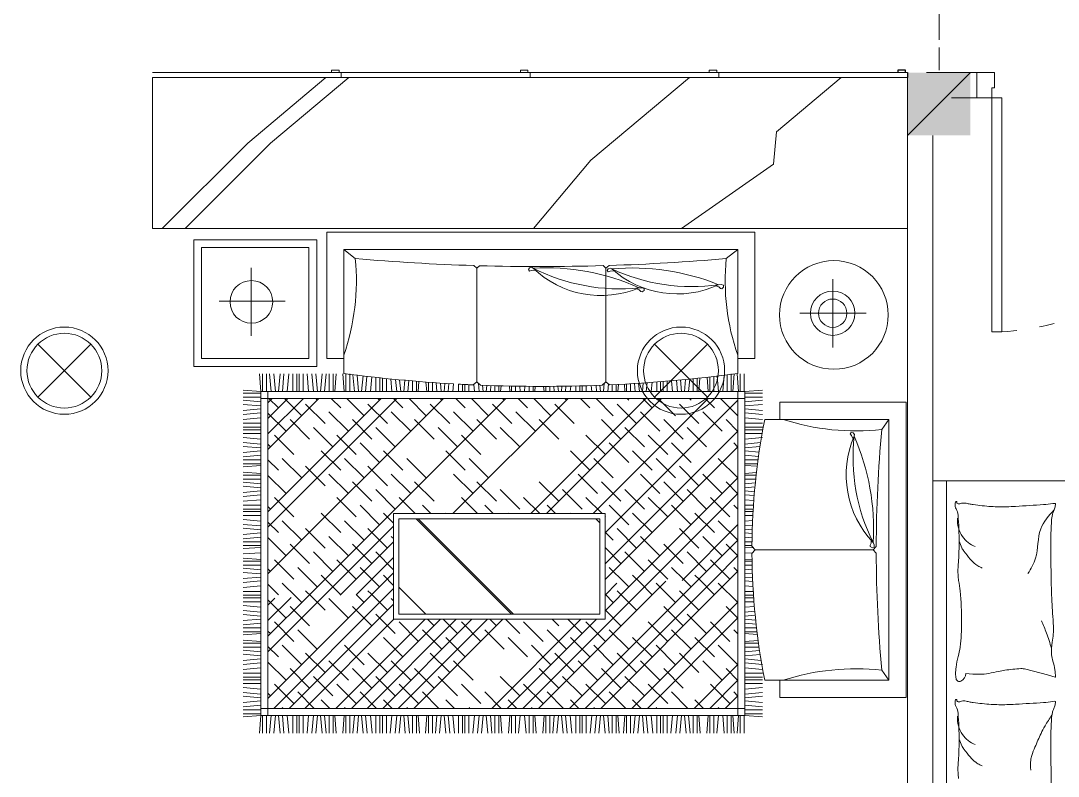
# Model space of a CAD drawing. Header units: millimetres. Extents: x 2206 to 4480, y 1579 to 6166.
# Drawn here: x 3172.4 to 3584.6, y 3059.2 to 3359.6 of the extents above; entities that cross this region are included whole.
import ezdxf

# ---------------------------------------------------------------- set-up
doc = ezdxf.new("R2010")
doc.units = ezdxf.units.MM
doc.linetypes.add('ACAD_ISO02W100', pattern=[15, 12, -3])
doc.linetypes.add('ACAD_ISO03W100', pattern=[30, 12, -18])
doc.layers.add('1', color=7, linetype='Continuous')
for name, color, linetype, lineweight in [('Dimensi', 7, 'Continuous', 5), ('Dinding', 7, 'Continuous', 15), ('lampu', 1, 'Continuous', 30), ('P_N_J', 6, 'Continuous', 9), ('Tangga', 250, 'Continuous', 9)]:
    doc.layers.add(name, color=color, linetype=linetype, lineweight=lineweight)

msp = doc.modelspace()

# ---------------------------------------------------------------- hatches: boundary and pattern name
at = {"layer": 'Dinding'}
msp.add_hatch(color=256, dxfattribs=at).paths.add_polyline_path([(3549.753, 3338.934), (3524.753, 3338.934), (3524.753, 3313.934), (3549.753, 3313.934)])
at = {"layer": 'Tangga'}
h = msp.add_hatch(dxfattribs=at)
h.set_pattern_fill('AR-RROOF', color=253, scale=800, angle=225, style=0)
h.set_pattern_definition([(315, (-6055.095, 4230.37), (47.51758, -126.71354), [840, -112, 280, -56]), (315, (-6022.23, 4157.905), (-92.2633, -13.06733), [168, -18.48, 336, -42]), (315, (-6068.954, 4176.912), (179.37885, -232.44014), [448, -78.4, 224, -56])])
h.paths.add_polyline_path([(3402.453, 3161.49), (3402.453, 3123.69), (3322.653, 3123.69), (3322.653, 3161.49)])

# ---------------------------------------------------------------- linework, layer by layer
at = {"color": 251, "lineweight": 9}
msp.add_line((3495.018, 3229.705), (3495.018, 3256.816), dxfattribs=at)
at = {"layer": '1', "linetype": 'ByBlock'}
for p, q in [((3523.919, 3339.934), (3520.919, 3339.934)), ((3520.919, 3339.934), (3520.919, 3338.934)), ((3523.919, 3338.934), (3523.919, 3339.934)), ((3549.753, 3338.934), (3524.753, 3313.934)), ((3524.753, 3338.934), (3524.753, 3336.934))]:
    msp.add_line(p, q, dxfattribs=at)
at = {"layer": 'Dimensi'}
msp.add_line((3534.753, 2963.676), (3534.753, 3130.077), dxfattribs=at)
at = {"layer": 'Dinding'}
for p, q in [((3532.253, 3338.934), (3559.253, 3338.934)), ((3552.253, 3338.934), (3552.253, 3328.934)), ((3559.253, 3338.934), (3559.253, 3332.934)), ((3558.253, 3328.934), (3558.253, 3332.934)), ((3558.253, 3332.934), (3559.253, 3332.934)), ((3542.253, 3328.934), (3562.253, 3328.934)), ((3562.253, 3328.934), (3558.253, 3328.934)), ((3558.253, 3328.934), (3558.253, 3235.934)), ((3562.253, 3235.934), (3562.253, 3328.934)), ((3524.753, 2931.434), (3524.753, 3313.934)), ((3534.753, 2881.434), (3534.753, 3313.934)), ((3558.253, 3235.841), (3562.253, 3235.841)), ((3558.253, 3235.841), (3562.253, 3235.841)), ((3534.753, 3068.759), (3534.753, 3107.585)), ((3534.753, 3087.01), (3534.753, 2953.207)), ((3534.753, 3068.759), (3534.753, 2947.759))]:
    msp.add_line(p, q, dxfattribs=at)
at = {"layer": 'Dinding', "linetype": 'ACAD_ISO03W100', "ltscale": 0.5}
msp.add_arc((3558.094, 3329), 93.159, 272.55847, 359.95963, dxfattribs=at)
at = {"layer": 'lampu', "lineweight": 9}
for p, q in [((3179.247, 3230.939), (3200.258, 3209.929)), ((3200.258, 3230.939), (3179.247, 3209.929)), ((3424.247, 3230.939), (3445.258, 3209.929)), ((3445.258, 3230.939), (3424.247, 3209.929))]:
    msp.add_line(p, q, dxfattribs=at)
for centre, radius in [((3189.753, 3220.434), 17.333), ((3434.753, 3220.434), 17.333), ((3189.753, 3220.434), 14.857), ((3434.753, 3220.434), 14.857)]:
    msp.add_circle(centre, radius, dxfattribs=at)
at = {"layer": 'P_N_J', "color": 0, "linetype": 'ACAD_ISO02W100', "lineweight": 9}
msp.add_line((3537.253, 3813.934), (3537.253, 3339.934), dxfattribs=at)
at = {"layer": 'Tangga', "color": 253}
for p, q in [((3524.753, 3338.934), (3224.753, 3338.934)), ((3295.919, 3339.934), (3295.919, 3338.934)), ((3298.919, 3339.934), (3295.919, 3339.934)), ((3298.919, 3338.934), (3298.919, 3339.934)), ((3299.753, 3338.934), (3299.753, 3336.934)), ((3370.919, 3339.934), (3370.919, 3338.934)), ((3373.919, 3339.934), (3370.919, 3339.934)), ((3373.919, 3338.934), (3373.919, 3339.934)), ((3374.753, 3338.934), (3374.753, 3336.934)), ((3445.919, 3339.934), (3445.919, 3338.934)), ((3448.919, 3339.934), (3445.919, 3339.934)), ((3448.919, 3338.934), (3448.919, 3339.934)), ((3449.753, 3338.934), (3449.753, 3336.934)), ((3224.753, 3336.934), (3524.753, 3336.934)), ((3293.655, 3336.934), (3262.597, 3310.873)), ((3302.756, 3336.934), (3271.698, 3310.873)), ((3438.071, 3336.934), (3398.896, 3304.063)), ((3498.341, 3336.934), (3472.64, 3315.369)), ((3472.64, 3315.369), (3471.52, 3302.571)), ((3262.597, 3310.873), (3228.658, 3276.934)), ((3271.698, 3310.873), (3237.759, 3276.934)), ((3398.896, 3304.063), (3376.133, 3276.934)), ((3471.52, 3302.571), (3434.907, 3276.934)), ((3464.075, 3275.435), (3293.975, 3275.435)), ((3293.975, 3275.435), (3293.975, 3225.255)), ((3464.075, 3275.435), (3464.075, 3225.255)), ((3241.149, 3272.504), (3290.053, 3272.504)), ((3241.149, 3222.127), (3241.149, 3272.504)), ((3244.299, 3269.354), (3286.903, 3269.354)), ((3244.299, 3225.277), (3244.299, 3269.354)), ((3286.903, 3269.354), (3286.903, 3225.277)), ((3290.053, 3272.504), (3290.053, 3222.127)), ((3457.271, 3268.631), (3300.779, 3268.631)), ((3300.779, 3268.631), (3300.779, 3225.255)), ((3300.779, 3268.631), (3305.351, 3265.002)), ((3457.271, 3268.631), (3452.699, 3265.002)), ((3457.271, 3268.631), (3457.271, 3225.255)), ((3263.936, 3234.311), (3263.936, 3261.303)), ((3352.377, 3262.241), (3353.561, 3261.161)), ((3354.67, 3262.173), (3353.561, 3261.161)), ((3353.561, 3261.161), (3353.561, 3216.036)), ((3403.82, 3262.186), (3404.942, 3261.161)), ((3406.142, 3262.256), (3404.942, 3261.161)), ((3404.942, 3261.161), (3404.942, 3216.036)), ((3251.216, 3248.094), (3277.517, 3248.094)), ((3508.246, 3243.278), (3481.931, 3243.278)), ((3286.903, 3225.277), (3244.299, 3225.277)), ((3300.779, 3225.255), (3293.975, 3225.255)), ((3300.779, 3219.302), (3300.779, 3225.255)), ((3457.271, 3225.255), (3457.271, 3219.302)), ((3464.075, 3225.255), (3457.271, 3225.255)), ((3457.463, 3224.842), (3457.463, 3224.842)), ((3290.053, 3222.127), (3241.149, 3222.127)), ((3267.851, 3212.144), (3267.337, 3219.144)), ((3268.533, 3212.144), (3268.533, 3219.144)), ((3270.097, 3212.144), (3270.097, 3219.144)), ((3271.292, 3219.144), (3271.936, 3212.144)), ((3272.948, 3219.144), (3273.592, 3212.144)), ((3275.431, 3219.144), (3274.787, 3212.144)), ((3276.995, 3219.144), (3276.351, 3212.144)), ((3278.926, 3219.144), (3278.283, 3212.144)), ((3280.49, 3212.144), (3280.49, 3219.144)), ((3282.054, 3212.144), (3282.054, 3219.144)), ((3283.034, 3212.144), (3283.034, 3219.144)), ((3284.598, 3212.144), (3284.598, 3219.144)), ((3286.161, 3219.144), (3286.805, 3212.144)), ((3288.093, 3219.144), (3288.736, 3212.144)), ((3289.656, 3219.144), (3290.3, 3212.144)), ((3292.14, 3219.144), (3291.496, 3212.144)), ((3293.795, 3219.144), (3293.151, 3212.144)), ((3294.991, 3212.144), (3294.991, 3219.144)), ((3296.554, 3212.144), (3296.554, 3219.144)), ((3297.236, 3212.144), (3297.75, 3219.144)), ((3300.924, 3212.144), (3300.411, 3219.144)), ((3301.606, 3212.144), (3301.606, 3219.144)), ((3303.17, 3212.144), (3303.17, 3219.144)), ((3304.394, 3218.838), (3305.01, 3212.144)), ((3306.069, 3218.631), (3306.665, 3212.144)), ((3308.431, 3218.347), (3307.861, 3212.144)), ((3309.978, 3218.167), (3309.424, 3212.144)), ((3311.89, 3217.949), (3311.356, 3212.144)), ((3313.563, 3212.144), (3313.563, 3217.763)), ((3315.127, 3212.144), (3315.127, 3217.594)), ((3316.107, 3212.144), (3316.107, 3217.49)), ((3317.671, 3212.144), (3317.671, 3217.328)), ((3319.418, 3217.151), (3319.878, 3212.144)), ((3321.367, 3216.96), (3321.81, 3212.144)), ((3322.944, 3216.81), (3323.373, 3212.144)), ((3324.981, 3216.623), (3324.569, 3212.144)), ((3326.623, 3216.477), (3326.225, 3212.144)), ((3328.064, 3212.144), (3328.064, 3216.353)), ((3329.628, 3212.144), (3329.628, 3216.222)), ((3330.31, 3212.144), (3330.603, 3216.143)), ((3333.702, 3212.144), (3333.425, 3215.921)), ((3334.384, 3212.144), (3334.384, 3215.849)), ((3335.947, 3212.144), (3335.947, 3215.735)), ((3337.466, 3215.628), (3337.787, 3212.144)), ((3339.132, 3215.515), (3339.442, 3212.144)), ((3340.937, 3215.397), (3340.638, 3212.144)), ((3342.492, 3215.301), (3342.202, 3212.144)), ((3352.195, 3214.789), (3353.561, 3216.036)), ((3355.06, 3214.668), (3353.561, 3216.036)), ((3354.29, 3215.37), (3354.587, 3212.144)), ((3403.464, 3214.687), (3404.942, 3216.036)), ((3404.265, 3215.418), (3403.964, 3212.144)), ((3406.287, 3214.808), (3404.942, 3216.036)), ((3414.701, 3212.144), (3414.701, 3215.249)), ((3416.247, 3215.343), (3416.541, 3212.144)), ((3417.893, 3215.447), (3418.197, 3212.144)), ((3419.707, 3215.568), (3419.392, 3212.144)), ((3421.281, 3215.676), (3420.956, 3212.144)), ((3423.225, 3215.817), (3422.887, 3212.144)), ((3425.095, 3212.144), (3425.095, 3215.957)), ((3426.658, 3212.144), (3426.658, 3216.079)), ((3427.639, 3212.144), (3427.639, 3216.158)), ((3429.202, 3212.144), (3429.202, 3216.287)), ((3431.014, 3216.441), (3431.41, 3212.144)), ((3432.93, 3216.611), (3433.341, 3212.144)), ((3434.481, 3216.752), (3434.905, 3212.144)), ((3436.542, 3216.947), (3436.101, 3212.144)), ((3438.213, 3217.11), (3437.756, 3212.144)), ((3439.596, 3212.144), (3439.596, 3217.248)), ((3441.159, 3212.144), (3441.159, 3217.408)), ((3441.841, 3212.144), (3442.236, 3217.521)), ((3445.529, 3212.144), (3445.112, 3217.832)), ((3446.211, 3212.144), (3446.211, 3217.955)), ((3447.775, 3212.144), (3447.775, 3218.132)), ((3449.05, 3218.28), (3449.614, 3212.144)), ((3451.895, 3218.621), (3451.3, 3212.144)), ((3453.139, 3212.144), (3453.139, 3218.774)), ((3454.703, 3212.144), (3454.703, 3219.144)), ((3455.385, 3212.144), (3455.899, 3219.144)), ((3457.608, 3212.144), (3457.094, 3219.144)), ((3458.29, 3212.144), (3458.29, 3219.144)), ((3459.854, 3212.144), (3459.854, 3219.144)), ((3267.851, 3212.144), (3260.851, 3212.658)), ((3267.851, 3211.462), (3260.851, 3211.462)), ((3460.169, 3212.144), (3267.851, 3212.144)), ((3267.851, 3212.144), (3267.851, 3083.384)), ((3270.651, 3212.144), (3270.651, 3083.384)), ((3344.413, 3215.187), (3344.133, 3212.144)), ((3346.341, 3212.144), (3346.341, 3215.079)), ((3347.904, 3212.144), (3347.904, 3214.996)), ((3348.885, 3212.144), (3348.885, 3214.946)), ((3350.448, 3212.144), (3350.448, 3214.87)), ((3352.395, 3214.972), (3352.656, 3212.144)), ((3355.922, 3214.634), (3356.151, 3212.144)), ((3356.563, 3213.772), (3356.563, 3213.772)), ((3357.57, 3214.573), (3357.346, 3212.144)), ((3359.22, 3214.516), (3359.002, 3212.144)), ((3360.842, 3212.144), (3360.842, 3214.465)), ((3362.405, 3212.144), (3362.405, 3214.42)), ((3363.087, 3212.144), (3363.252, 3214.397)), ((3366.775, 3212.144), (3366.616, 3214.318)), ((3367.457, 3212.144), (3367.457, 3214.302)), ((3369.021, 3212.144), (3369.021, 3214.273)), ((3370.667, 3214.248), (3370.86, 3212.144)), ((3372.737, 3214.223), (3372.546, 3212.144)), ((3374.385, 3212.144), (3374.385, 3214.208)), ((3375.949, 3212.144), (3375.949, 3214.198)), ((3376.631, 3212.144), (3376.781, 3214.194)), ((3380.319, 3212.144), (3380.169, 3214.191)), ((3381.001, 3212.144), (3381.001, 3214.194)), ((3382.564, 3212.144), (3382.564, 3214.201)), ((3384.214, 3214.213), (3384.404, 3212.144)), ((3385.868, 3214.229), (3386.06, 3212.144)), ((3387.449, 3214.249), (3387.255, 3212.144)), ((3389.015, 3214.273), (3388.819, 3212.144)), ((3390.949, 3214.308), (3390.75, 3212.144)), ((3392.958, 3212.144), (3392.958, 3214.352)), ((3394.521, 3212.144), (3394.521, 3214.39)), ((3395.502, 3212.144), (3395.502, 3214.416)), ((3397.065, 3212.144), (3397.065, 3214.461)), ((3399.054, 3214.524), (3399.273, 3212.144)), ((3400.979, 3214.591), (3401.204, 3212.144)), ((3402.537, 3214.65), (3402.768, 3212.144)), ((3405.897, 3215.164), (3405.619, 3212.144)), ((3407.459, 3212.144), (3407.459, 3214.863)), ((3409.022, 3212.144), (3409.022, 3214.939)), ((3409.704, 3212.144), (3409.913, 3214.984)), ((3412.456, 3212.144), (3412.238, 3215.108)), ((3413.138, 3212.144), (3413.138, 3215.158)), ((3457.369, 3083.384), (3457.369, 3212.144)), ((3460.169, 3212.144), (3467.169, 3212.658)), ((3460.169, 3083.384), (3460.169, 3212.144)), ((3460.169, 3211.462), (3467.169, 3211.462)), ((3267.851, 3209.899), (3260.851, 3209.899)), ((3260.851, 3208.703), (3267.851, 3208.059)), ((3260.851, 3207.048), (3267.851, 3206.404)), ((3460.169, 3209.344), (3267.851, 3209.344)), ((3340.386, 3209.344), (3270.651, 3139.609)), ((3321.825, 3209.344), (3270.651, 3158.171)), ((3315.638, 3209.344), (3270.651, 3164.358)), ((3290.889, 3209.344), (3270.651, 3189.107)), ((3284.702, 3209.344), (3270.651, 3195.294)), ((3278.514, 3209.344), (3270.651, 3201.481)), ((3272.327, 3209.344), (3270.651, 3207.668)), ((3274.781, 3205.611), (3271.047, 3209.344)), ((3284.062, 3202.517), (3277.235, 3209.344)), ((3293.343, 3199.424), (3285.609, 3207.158)), ((3365.135, 3209.344), (3286.362, 3130.572)), ((3290.249, 3208.705), (3289.609, 3209.344)), ((3299.53, 3205.611), (3295.796, 3209.344)), ((3308.81, 3202.517), (3301.983, 3209.344)), ((3318.091, 3199.424), (3310.357, 3207.158)), ((3314.998, 3208.705), (3314.358, 3209.344)), ((3324.278, 3205.611), (3320.545, 3209.344)), ((3333.559, 3202.517), (3326.732, 3209.344)), ((3342.84, 3199.424), (3335.106, 3207.158)), ((3339.746, 3208.705), (3339.106, 3209.344)), ((3389.884, 3209.344), (3344.129, 3163.59)), ((3349.027, 3205.611), (3345.294, 3209.344)), ((3358.308, 3202.517), (3351.481, 3209.344)), ((3367.589, 3199.424), (3359.855, 3207.158)), ((3364.495, 3208.705), (3363.855, 3209.344)), ((3373.776, 3205.611), (3370.042, 3209.344)), ((3420.82, 3209.344), (3375.065, 3163.59)), ((3383.057, 3202.517), (3376.23, 3209.344)), ((3427.007, 3209.344), (3381.252, 3163.59)), ((3392.337, 3199.424), (3384.603, 3207.158)), ((3389.244, 3208.705), (3388.604, 3209.344)), ((3398.525, 3205.611), (3394.791, 3209.344)), ((3445.568, 3209.344), (3399.814, 3163.59)), ((3407.805, 3202.517), (3400.978, 3209.344)), ((3457.369, 3208.771), (3404.553, 3155.955)), ((3417.086, 3199.424), (3409.352, 3207.158)), ((3413.993, 3208.705), (3413.353, 3209.344)), ((3423.273, 3205.611), (3419.54, 3209.344)), ((3432.554, 3202.517), (3425.727, 3209.344)), ((3441.835, 3199.424), (3434.101, 3207.158)), ((3438.741, 3208.705), (3438.101, 3209.344)), ((3448.022, 3205.611), (3444.289, 3209.344)), ((3457.303, 3202.517), (3450.476, 3209.344)), ((3460.169, 3209.899), (3467.169, 3209.899)), ((3467.169, 3208.703), (3460.169, 3208.059)), ((3467.169, 3207.048), (3460.169, 3206.404)), ((3473.99, 3207.855), (3473.99, 3201.051)), ((3524.17, 3207.855), (3473.99, 3207.855)), ((3524.17, 3090.537), (3524.17, 3207.855)), ((3260.851, 3204.564), (3267.851, 3205.208)), ((3260.851, 3203.001), (3267.851, 3203.644)), ((3277.875, 3196.33), (3270.651, 3203.554)), ((3302.623, 3196.33), (3294.889, 3204.064)), ((3327.372, 3196.33), (3319.638, 3204.064)), ((3352.121, 3196.33), (3344.387, 3204.064)), ((3376.869, 3196.33), (3369.136, 3204.064)), ((3426.367, 3196.33), (3418.633, 3204.064)), ((3451.116, 3196.33), (3443.382, 3204.064)), ((3467.169, 3204.564), (3460.169, 3205.208)), ((3467.169, 3203.001), (3460.169, 3203.644)), ((3260.851, 3201.069), (3267.851, 3201.713)), ((3267.851, 3199.506), (3260.851, 3199.506)), ((3287.155, 3193.237), (3279.421, 3200.971)), ((3311.904, 3193.237), (3304.17, 3200.971)), ((3336.653, 3193.237), (3328.919, 3200.971)), ((3361.402, 3193.237), (3353.668, 3200.971)), ((3386.15, 3193.237), (3378.416, 3200.971)), ((3410.899, 3193.237), (3403.165, 3200.971)), ((3435.648, 3193.237), (3427.914, 3200.971)), ((3457.369, 3196.264), (3452.663, 3200.971)), ((3467.169, 3201.069), (3460.169, 3201.713)), ((3460.169, 3199.506), (3467.169, 3199.506)), ((3473.99, 3201.051), (3468.037, 3201.051)), ((3473.99, 3201.051), (3517.366, 3201.051)), ((3517.366, 3201.051), (3514.509, 3196.994)), ((3517.366, 3097.341), (3517.366, 3201.051)), ((3267.851, 3197.942), (3260.851, 3197.942)), ((3267.851, 3196.962), (3260.851, 3196.962)), ((3267.851, 3195.398), (3260.851, 3195.398)), ((3280.968, 3187.049), (3273.234, 3194.783)), ((3296.436, 3190.143), (3288.702, 3197.877)), ((3305.717, 3187.049), (3297.983, 3194.783)), ((3321.185, 3190.143), (3313.451, 3197.877)), ((3345.934, 3190.143), (3338.2, 3197.877)), ((3355.214, 3187.049), (3347.48, 3194.783)), ((3370.682, 3190.143), (3362.948, 3197.877)), ((3404.712, 3187.049), (3396.978, 3194.783)), ((3457.369, 3196.397), (3404.553, 3143.581)), ((3420.18, 3190.143), (3412.446, 3197.877)), ((3429.461, 3187.049), (3421.727, 3194.783)), ((3444.929, 3190.143), (3437.195, 3197.877)), ((3460.169, 3197.942), (3467.169, 3197.942)), ((3460.169, 3196.962), (3467.169, 3196.962)), ((3460.169, 3195.398), (3467.169, 3195.398)), ((3260.851, 3193.834), (3267.851, 3193.191)), ((3260.851, 3191.903), (3267.851, 3191.259)), ((3271.687, 3190.143), (3270.651, 3191.179)), ((3314.998, 3183.956), (3307.264, 3191.69)), ((3413.993, 3183.956), (3406.259, 3191.69)), ((3438.741, 3183.956), (3431.007, 3191.69)), ((3457.369, 3190.076), (3455.756, 3191.69)), ((3467.169, 3193.834), (3460.169, 3193.191)), ((3466.372, 3191.83), (3460.169, 3191.259)), ((3260.851, 3190.339), (3267.851, 3189.695)), ((3260.851, 3187.856), (3267.851, 3188.5)), ((3260.851, 3186.2), (3267.851, 3186.844)), ((3299.53, 3180.862), (3291.796, 3188.596)), ((3324.278, 3180.862), (3316.544, 3188.596)), ((3349.027, 3180.862), (3341.293, 3188.596)), ((3398.525, 3180.862), (3390.791, 3188.596)), ((3457.369, 3190.21), (3404.553, 3137.393)), ((3423.273, 3180.862), (3415.539, 3188.596)), ((3466.12, 3190.243), (3460.169, 3189.695)), ((3465.777, 3187.984), (3460.169, 3188.5)), ((3465.541, 3186.35), (3460.169, 3186.844)), ((3267.851, 3185.005), (3260.851, 3185.005)), ((3267.851, 3183.441), (3260.851, 3183.441)), ((3267.851, 3182.759), (3260.851, 3182.245)), ((3274.781, 3180.862), (3270.651, 3184.992)), ((3284.062, 3177.769), (3276.328, 3185.503)), ((3293.343, 3174.675), (3285.609, 3182.409)), ((3308.81, 3177.769), (3301.076, 3185.503)), ((3318.091, 3174.675), (3310.357, 3182.409)), ((3333.559, 3177.769), (3325.825, 3185.503)), ((3358.308, 3177.769), (3350.574, 3185.503)), ((3407.805, 3177.769), (3400.071, 3185.503)), ((3432.554, 3177.769), (3424.82, 3185.503)), ((3441.835, 3174.675), (3434.101, 3182.409)), ((3457.303, 3177.769), (3449.569, 3185.503)), ((3460.169, 3185.005), (3465.355, 3185.005)), ((3460.169, 3183.441), (3465.147, 3183.441)), ((3460.169, 3182.759), (3465.015, 3182.403)), ((3267.851, 3179.575), (3260.851, 3180.089)), ((3267.851, 3178.893), (3260.851, 3178.893)), ((3277.875, 3171.581), (3270.651, 3178.805)), ((3302.623, 3171.581), (3294.889, 3179.315)), ((3327.372, 3171.581), (3319.638, 3179.315)), ((3352.121, 3171.581), (3344.387, 3179.315)), ((3401.618, 3171.581), (3393.884, 3179.315)), ((3426.367, 3171.581), (3418.633, 3179.315)), ((3451.116, 3171.581), (3443.382, 3179.315)), ((3460.169, 3179.575), (3464.713, 3179.909)), ((3460.169, 3178.893), (3464.597, 3178.893)), ((3267.851, 3177.33), (3260.851, 3177.33)), ((3260.851, 3176.134), (3267.851, 3175.49)), ((3260.851, 3174.478), (3267.851, 3173.834)), ((3311.904, 3168.488), (3304.17, 3176.222)), ((3336.653, 3168.488), (3328.919, 3176.222)), ((3361.402, 3168.488), (3353.668, 3176.222)), ((3386.15, 3168.488), (3378.416, 3176.222)), ((3410.899, 3168.488), (3403.165, 3176.222)), ((3457.369, 3177.835), (3415.736, 3136.202)), ((3435.648, 3168.488), (3427.914, 3176.222)), ((3457.369, 3171.515), (3452.663, 3176.222)), ((3460.169, 3177.33), (3464.426, 3177.33)), ((3464.274, 3175.868), (3460.169, 3175.49)), ((3464.111, 3174.197), (3460.169, 3173.834)), ((3534.753, 3176.607), (3742.753, 3176.607)), ((3540.199, 3010.207), (3540.199, 3176.607)), ((3260.851, 3171.995), (3267.851, 3172.639)), ((3260.851, 3170.431), (3267.851, 3171.075)), ((3280.968, 3162.301), (3273.234, 3170.035)), ((3305.717, 3162.301), (3297.983, 3170.035)), ((3321.185, 3165.394), (3313.451, 3173.128)), ((3329.177, 3163.59), (3322.732, 3170.035)), ((3353.925, 3163.59), (3347.48, 3170.035)), ((3370.682, 3165.394), (3362.948, 3173.128)), ((3378.674, 3163.59), (3372.229, 3170.035)), ((3395.431, 3165.394), (3387.697, 3173.128)), ((3403.423, 3163.59), (3396.978, 3170.035)), ((3420.18, 3165.394), (3412.446, 3173.128)), ((3429.461, 3162.301), (3421.727, 3170.035)), ((3457.369, 3171.648), (3422.205, 3136.483)), ((3444.929, 3165.394), (3437.195, 3173.128)), ((3454.209, 3162.301), (3446.475, 3170.035)), ((3463.938, 3172.292), (3460.169, 3172.639)), ((3463.808, 3170.741), (3460.169, 3171.075)), ((3260.851, 3168.5), (3267.851, 3169.144)), ((3267.851, 3166.936), (3260.851, 3166.936)), ((3271.687, 3165.394), (3270.651, 3166.431)), ((3314.998, 3159.207), (3307.264, 3166.941)), ((3335.364, 3163.59), (3332.012, 3166.941)), ((3360.113, 3163.59), (3356.761, 3166.941)), ((3384.861, 3163.59), (3381.51, 3166.941)), ((3413.993, 3159.207), (3406.259, 3166.941)), ((3438.741, 3159.207), (3431.007, 3166.941)), ((3457.369, 3165.328), (3455.756, 3166.941)), ((3463.659, 3168.823), (3460.169, 3169.144)), ((3460.169, 3166.936), (3463.526, 3166.936)), ((3267.851, 3165.373), (3260.851, 3165.373)), ((3267.851, 3164.392), (3260.851, 3164.392)), ((3267.851, 3162.829), (3260.851, 3162.829)), ((3299.53, 3156.113), (3291.796, 3163.847)), ((3320.553, 3159.838), (3316.544, 3163.847)), ((3320.553, 3163.59), (3404.553, 3163.59)), ((3320.553, 3121.59), (3320.553, 3163.59)), ((3341.551, 3163.59), (3341.293, 3163.847)), ((3366.3, 3163.59), (3366.042, 3163.847)), ((3391.049, 3163.59), (3390.791, 3163.847)), ((3404.553, 3163.59), (3404.553, 3121.59)), ((3404.712, 3162.301), (3404.553, 3162.459)), ((3423.273, 3156.113), (3415.539, 3163.847)), ((3448.022, 3156.113), (3440.288, 3163.847)), ((3460.169, 3165.373), (3463.426, 3165.373)), ((3460.169, 3164.392), (3463.368, 3164.392)), ((3460.169, 3162.829), (3463.283, 3162.829)), ((3260.851, 3161.265), (3267.851, 3160.621)), ((3260.851, 3159.334), (3267.851, 3158.69)), ((3260.851, 3157.77), (3267.851, 3157.126)), ((3274.781, 3156.113), (3270.651, 3160.243)), ((3284.062, 3153.02), (3276.328, 3160.754)), ((3293.343, 3149.926), (3285.609, 3157.66)), ((3320.553, 3158.576), (3292.831, 3130.853)), ((3308.81, 3153.02), (3301.076, 3160.754)), ((3318.091, 3149.926), (3310.357, 3157.66)), ((3322.653, 3161.49), (3402.453, 3161.49)), ((3322.653, 3123.69), (3322.653, 3161.49)), ((3402.453, 3161.49), (3402.453, 3123.69)), ((3417.086, 3149.926), (3409.352, 3157.66)), ((3441.835, 3149.926), (3434.101, 3157.66)), ((3457.369, 3159.274), (3435.142, 3137.046)), ((3457.303, 3153.02), (3449.569, 3160.754)), ((3463.191, 3160.899), (3460.169, 3160.621)), ((3463.113, 3158.961), (3460.169, 3158.69)), ((3260.851, 3155.287), (3267.851, 3155.93)), ((3260.851, 3153.631), (3267.851, 3154.275)), ((3277.875, 3146.833), (3270.651, 3154.056)), ((3302.623, 3146.833), (3294.889, 3154.567)), ((3320.553, 3153.651), (3319.638, 3154.567)), ((3407.805, 3153.02), (3404.553, 3156.272)), ((3426.367, 3146.833), (3418.633, 3154.567)), ((3451.116, 3146.833), (3443.382, 3154.567)), ((3463.06, 3157.392), (3460.169, 3157.126)), ((3463.012, 3155.669), (3460.169, 3155.93)), ((3462.977, 3154.017), (3460.169, 3154.275)), ((3267.851, 3152.435), (3260.851, 3152.435)), ((3267.851, 3150.872), (3260.851, 3150.872)), ((3267.851, 3150.19), (3260.851, 3149.676)), ((3287.155, 3143.739), (3279.421, 3151.473)), ((3320.553, 3152.388), (3299.3, 3131.135)), ((3311.904, 3143.739), (3304.17, 3151.473)), ((3410.899, 3143.739), (3404.553, 3150.085)), ((3435.648, 3143.739), (3427.914, 3151.473)), ((3457.369, 3153.086), (3441.611, 3137.328)), ((3457.369, 3146.766), (3452.663, 3151.473)), ((3460.169, 3152.435), (3462.953, 3152.435)), ((3460.169, 3150.872), (3462.939, 3150.872)), ((3460.169, 3150.19), (3463.546, 3149.942)), ((3462.937, 3150.609), (3464.227, 3149.196)), ((3512.305, 3150.567), (3511.053, 3149.196)), ((3267.851, 3148.073), (3260.851, 3147.559)), ((3267.851, 3145.339), (3260.851, 3145.853)), ((3280.968, 3137.552), (3273.234, 3145.286)), ((3296.436, 3140.645), (3288.702, 3148.379)), ((3305.717, 3137.552), (3297.983, 3145.286)), ((3320.553, 3146.201), (3305.768, 3131.416)), ((3320.553, 3141.277), (3313.451, 3148.379)), ((3420.18, 3140.645), (3412.446, 3148.379)), ((3429.461, 3137.552), (3421.727, 3145.286)), ((3444.929, 3140.645), (3437.195, 3148.379)), ((3453.899, 3137.863), (3446.475, 3145.286)), ((3457.369, 3146.899), (3448.08, 3137.609)), ((3460.169, 3148.073), (3462.937, 3147.87)), ((3460.169, 3145.339), (3462.959, 3145.544)), ((3462.937, 3147.783), (3464.227, 3149.196)), ((3511.053, 3149.196), (3464.227, 3149.196)), ((3512.305, 3147.825), (3511.053, 3149.196)), ((3267.851, 3144.657), (3260.851, 3144.657)), ((3267.851, 3143.094), (3260.851, 3143.094)), ((3260.851, 3141.898), (3267.851, 3141.254)), ((3271.687, 3140.645), (3270.651, 3141.682)), ((3290.249, 3134.458), (3282.515, 3142.192)), ((3314.998, 3134.458), (3307.264, 3142.192)), ((3412.394, 3136.056), (3406.259, 3142.192)), ((3436.111, 3137.089), (3431.007, 3142.192)), ((3457.369, 3140.579), (3455.756, 3142.192)), ((3460.169, 3144.657), (3462.972, 3144.657)), ((3460.169, 3143.094), (3463.004, 3143.094)), ((3463.045, 3141.518), (3460.169, 3141.254)), ((3260.851, 3140.242), (3267.851, 3139.598)), ((3260.851, 3137.759), (3267.851, 3138.403)), ((3299.53, 3131.365), (3291.796, 3139.099)), ((3320.553, 3140.014), (3312.237, 3131.698)), ((3320.553, 3135.09), (3316.544, 3139.099)), ((3441.611, 3137.328), (3390.467, 3086.184)), ((3448.08, 3137.609), (3396.655, 3086.184)), ((3454.548, 3137.891), (3402.842, 3086.184)), ((3404.712, 3137.552), (3404.553, 3137.71)), ((3418.324, 3136.314), (3415.539, 3139.099)), ((3438.741, 3134.458), (3436.111, 3137.089)), ((3442.04, 3137.347), (3440.288, 3139.099)), ((3448.022, 3131.365), (3442.04, 3137.347)), ((3454.209, 3137.552), (3453.899, 3137.863)), ((3457.369, 3140.712), (3454.548, 3137.891)), ((3463.097, 3139.868), (3460.169, 3139.598)), ((3463.164, 3138.127), (3460.169, 3138.403)), ((3260.851, 3136.195), (3267.851, 3136.839)), ((3260.851, 3134.264), (3267.851, 3134.908)), ((3274.781, 3131.365), (3270.651, 3135.495)), ((3281.953, 3130.38), (3276.328, 3136.005)), ((3287.882, 3130.638), (3285.609, 3132.911)), ((3311.599, 3131.67), (3310.357, 3132.911)), ((3320.553, 3133.827), (3318.706, 3131.979)), ((3422.205, 3136.483), (3371.906, 3086.184)), ((3428.674, 3136.765), (3378.093, 3086.184)), ((3415.736, 3136.202), (3404.553, 3125.019)), ((3409.267, 3135.92), (3404.553, 3131.206)), ((3417.086, 3125.178), (3409.352, 3132.911)), ((3413.993, 3134.458), (3412.394, 3136.056)), ((3423.273, 3131.365), (3418.324, 3136.314)), ((3432.554, 3128.271), (3424.82, 3136.005)), ((3441.835, 3125.178), (3434.101, 3132.911)), ((3457.303, 3128.271), (3449.569, 3136.005)), ((3463.234, 3136.557), (3460.169, 3136.839)), ((3463.334, 3134.617), (3460.169, 3134.908)), ((3267.851, 3132.7), (3260.851, 3132.7)), ((3267.851, 3131.137), (3260.851, 3131.137)), ((3267.851, 3130.156), (3260.851, 3130.156)), ((3312.237, 3131.698), (3270.651, 3090.112)), ((3292.831, 3130.853), (3270.651, 3108.673)), ((3286.362, 3130.572), (3270.651, 3114.86)), ((3279.894, 3130.29), (3270.651, 3121.048)), ((3273.425, 3130.009), (3270.651, 3127.235)), ((3277.875, 3122.084), (3270.651, 3129.307)), ((3318.706, 3131.979), (3272.911, 3086.184)), ((3284.062, 3128.271), (3281.953, 3130.38)), ((3293.343, 3125.178), (3287.882, 3130.638)), ((3302.623, 3122.084), (3294.889, 3129.818)), ((3308.81, 3128.271), (3305.67, 3131.412)), ((3318.091, 3125.178), (3311.599, 3131.67)), ((3320.553, 3128.903), (3319.638, 3129.818)), ((3407.805, 3128.271), (3404.553, 3131.523)), ((3460.169, 3132.7), (3463.446, 3132.7)), ((3460.169, 3131.137), (3463.547, 3131.137)), ((3460.169, 3130.156), (3463.616, 3130.156)), ((3267.851, 3128.593), (3260.851, 3128.593)), ((3260.851, 3127.029), (3267.851, 3126.385)), ((3260.851, 3125.098), (3267.851, 3124.454)), ((3320.553, 3127.64), (3279.098, 3086.184)), ((3287.155, 3118.99), (3279.421, 3126.724)), ((3311.904, 3118.99), (3304.17, 3126.724)), ((3410.899, 3118.99), (3404.553, 3125.336)), ((3457.369, 3128.338), (3415.216, 3086.184)), ((3435.648, 3118.99), (3427.914, 3126.724)), ((3457.369, 3122.017), (3452.663, 3126.724)), ((3460.169, 3128.593), (3463.733, 3128.593)), ((3463.884, 3126.727), (3460.169, 3126.385)), ((3464.054, 3124.811), (3460.169, 3124.454)), ((3260.851, 3123.534), (3267.851, 3122.89)), ((3260.851, 3121.051), (3267.851, 3121.694)), ((3280.968, 3112.803), (3273.234, 3120.537)), ((3320.69, 3121.59), (3285.285, 3086.184)), ((3333.065, 3121.59), (3297.66, 3086.184)), ((3339.252, 3121.59), (3303.847, 3086.184)), ((3345.439, 3121.59), (3310.034, 3086.184)), ((3321.185, 3115.897), (3313.451, 3123.631)), ((3351.626, 3121.59), (3316.221, 3086.184)), ((3404.553, 3121.59), (3320.553, 3121.59)), ((3357.814, 3121.59), (3322.408, 3086.184)), ((3402.453, 3123.69), (3322.653, 3123.69)), ((3330.466, 3112.803), (3322.732, 3120.537)), ((3364.001, 3121.59), (3328.596, 3086.184)), ((3336.653, 3118.99), (3334.054, 3121.59)), ((3345.934, 3115.897), (3340.241, 3121.59)), ((3355.214, 3112.803), (3347.48, 3120.537)), ((3361.402, 3118.99), (3358.802, 3121.59)), ((3394.937, 3121.59), (3359.532, 3086.184)), ((3370.682, 3115.897), (3364.99, 3121.59)), ((3401.124, 3121.59), (3365.719, 3086.184)), ((3379.963, 3112.803), (3372.229, 3120.537)), ((3386.15, 3118.99), (3383.551, 3121.59)), ((3395.431, 3115.897), (3389.738, 3121.59)), ((3404.712, 3112.803), (3396.978, 3120.537)), ((3457.369, 3122.15), (3421.403, 3086.184)), ((3429.461, 3112.803), (3421.727, 3120.537)), ((3444.929, 3115.897), (3437.195, 3123.631)), ((3454.209, 3112.803), (3446.475, 3120.537)), ((3464.201, 3123.261), (3460.169, 3122.89)), ((3464.4, 3121.305), (3460.169, 3121.694)), ((3463.863, 3121.64), (3463.863, 3121.64)), ((3260.851, 3119.395), (3267.851, 3120.039)), ((3267.851, 3118.199), (3260.851, 3118.199)), ((3267.851, 3116.636), (3260.851, 3116.636)), ((3271.687, 3115.897), (3270.651, 3116.933)), ((3290.249, 3109.71), (3282.515, 3117.444)), ((3339.746, 3109.71), (3332.012, 3117.444)), ((3364.495, 3109.71), (3356.761, 3117.444)), ((3389.244, 3109.71), (3381.51, 3117.444)), ((3413.993, 3109.71), (3406.259, 3117.444)), ((3438.741, 3109.71), (3431.007, 3117.444)), ((3457.369, 3115.83), (3455.756, 3117.444)), ((3464.582, 3119.633), (3460.169, 3120.039)), ((3460.169, 3118.199), (3464.746, 3118.199)), ((3460.169, 3116.636), (3464.934, 3116.636)), ((3267.851, 3115.954), (3260.851, 3115.44)), ((3267.851, 3112.77), (3260.851, 3113.284)), ((3324.278, 3106.616), (3316.544, 3114.35)), ((3349.027, 3106.616), (3341.293, 3114.35)), ((3373.776, 3106.616), (3366.042, 3114.35)), ((3398.525, 3106.616), (3390.791, 3114.35)), ((3423.273, 3106.616), (3415.539, 3114.35)), ((3448.022, 3106.616), (3440.288, 3114.35)), ((3460.169, 3115.954), (3465.064, 3115.594)), ((3460.169, 3112.77), (3465.387, 3113.153)), ((3267.851, 3112.088), (3260.851, 3112.088)), ((3267.851, 3110.524), (3260.851, 3110.524)), ((3260.851, 3109.329), (3267.851, 3108.685)), ((3274.781, 3106.616), (3270.651, 3110.746)), ((3284.062, 3103.522), (3276.328, 3111.256)), ((3293.343, 3100.429), (3285.609, 3108.163)), ((3308.81, 3103.522), (3301.076, 3111.256)), ((3318.091, 3100.429), (3310.357, 3108.163)), ((3342.84, 3100.429), (3335.106, 3108.163)), ((3383.057, 3103.522), (3375.323, 3111.256)), ((3392.337, 3100.429), (3384.603, 3108.163)), ((3407.805, 3103.522), (3400.071, 3111.256)), ((3417.086, 3100.429), (3409.352, 3108.163)), ((3432.554, 3103.522), (3424.82, 3111.256)), ((3441.835, 3100.429), (3434.101, 3108.163)), ((3457.303, 3103.522), (3449.569, 3111.256)), ((3460.169, 3112.088), (3465.535, 3112.088)), ((3460.169, 3110.524), (3465.76, 3110.524)), ((3465.955, 3109.217), (3460.169, 3108.685)), ((3260.851, 3107.673), (3267.851, 3107.029)), ((3260.851, 3105.19), (3267.851, 3105.833)), ((3260.851, 3103.626), (3267.851, 3104.27)), ((3277.875, 3097.335), (3270.651, 3104.559)), ((3302.623, 3097.335), (3294.889, 3105.069)), ((3327.372, 3097.335), (3319.638, 3105.069)), ((3352.121, 3097.335), (3344.387, 3105.069)), ((3401.618, 3097.335), (3393.884, 3105.069)), ((3426.367, 3097.335), (3418.633, 3105.069)), ((3451.116, 3097.335), (3443.382, 3105.069)), ((3466.208, 3107.585), (3460.169, 3107.029)), ((3466.59, 3105.243), (3460.169, 3105.833)), ((3467.169, 3103.626), (3460.169, 3104.27)), ((3260.851, 3101.695), (3267.851, 3102.338)), ((3267.851, 3100.131), (3260.851, 3100.131)), ((3287.155, 3094.242), (3279.421, 3101.976)), ((3311.904, 3094.242), (3304.17, 3101.976)), ((3336.653, 3094.242), (3328.919, 3101.976)), ((3386.15, 3094.242), (3378.416, 3101.976)), ((3410.899, 3094.242), (3403.165, 3101.976)), ((3435.648, 3094.242), (3427.914, 3101.976)), ((3457.369, 3103.589), (3439.965, 3086.184)), ((3457.369, 3097.269), (3452.663, 3101.976)), ((3467.169, 3101.695), (3460.169, 3102.338)), ((3460.169, 3100.131), (3467.169, 3100.131)), ((3517.366, 3097.341), (3514.509, 3101.398)), ((3267.851, 3098.567), (3260.851, 3098.567)), ((3267.851, 3097.587), (3260.851, 3097.587)), ((3267.851, 3096.023), (3260.851, 3096.023)), ((3280.968, 3088.054), (3273.234, 3095.788)), ((3296.436, 3091.148), (3288.702, 3098.882)), ((3305.717, 3088.054), (3297.983, 3095.788)), ((3321.185, 3091.148), (3313.451, 3098.882)), ((3330.466, 3088.054), (3322.732, 3095.788)), ((3345.934, 3091.148), (3338.2, 3098.882)), ((3355.214, 3088.054), (3347.48, 3095.788)), ((3370.682, 3091.148), (3362.948, 3098.882)), ((3379.963, 3088.054), (3372.229, 3095.788)), ((3395.431, 3091.148), (3387.697, 3098.882)), ((3404.712, 3088.054), (3396.978, 3095.788)), ((3420.18, 3091.148), (3412.446, 3098.882)), ((3429.461, 3088.054), (3421.727, 3095.788)), ((3457.369, 3097.402), (3446.152, 3086.184)), ((3454.209, 3088.054), (3446.475, 3095.788)), ((3460.169, 3098.567), (3467.169, 3098.567)), ((3460.169, 3097.587), (3467.169, 3097.587)), ((3460.169, 3096.023), (3467.169, 3096.023)), ((3473.99, 3097.341), (3468.037, 3097.341)), ((3517.366, 3097.341), (3468.037, 3097.341)), ((3473.99, 3090.537), (3473.99, 3097.341)), ((3260.851, 3094.46), (3267.851, 3093.816)), ((3260.851, 3092.528), (3267.851, 3091.884)), ((3271.687, 3091.148), (3270.651, 3092.184)), ((3289.025, 3086.184), (3282.515, 3092.695)), ((3313.774, 3086.184), (3307.264, 3092.695)), ((3338.523, 3086.184), (3332.012, 3092.695)), ((3363.271, 3086.184), (3356.761, 3092.695)), ((3388.02, 3086.184), (3381.51, 3092.695)), ((3412.769, 3086.184), (3406.259, 3092.695)), ((3437.518, 3086.184), (3431.007, 3092.695)), ((3457.369, 3091.081), (3455.756, 3092.695)), ((3467.169, 3094.46), (3460.169, 3093.816)), ((3467.169, 3092.528), (3460.169, 3091.884)), ((3260.851, 3090.965), (3267.851, 3090.321)), ((3260.851, 3088.481), (3267.851, 3089.125)), ((3260.851, 3086.826), (3267.851, 3087.47)), ((3295.212, 3086.184), (3291.796, 3089.601)), ((3319.961, 3086.184), (3316.544, 3089.601)), ((3344.71, 3086.184), (3341.293, 3089.601)), ((3369.459, 3086.184), (3366.042, 3089.601)), ((3394.207, 3086.184), (3390.791, 3089.601)), ((3418.956, 3086.184), (3415.539, 3089.601)), ((3443.705, 3086.184), (3440.288, 3089.601)), ((3457.369, 3091.215), (3452.339, 3086.184)), ((3467.169, 3090.965), (3460.169, 3090.321)), ((3467.169, 3088.481), (3460.169, 3089.125)), ((3467.169, 3086.826), (3460.169, 3087.47)), ((3524.17, 3090.537), (3473.99, 3090.537)), ((3267.851, 3085.63), (3260.851, 3085.63)), ((3267.851, 3084.066), (3260.851, 3084.066)), ((3267.851, 3083.384), (3260.851, 3082.871)), ((3267.851, 3083.384), (3267.337, 3076.384)), ((3267.851, 3086.184), (3460.169, 3086.184)), ((3267.851, 3083.384), (3460.169, 3083.384)), ((3268.533, 3083.384), (3268.533, 3076.384)), ((3270.097, 3083.384), (3270.097, 3076.384)), ((3271.292, 3076.384), (3271.936, 3083.384)), ((3272.948, 3076.384), (3273.592, 3083.384)), ((3275.431, 3076.384), (3274.787, 3083.384)), ((3276.651, 3086.184), (3276.328, 3086.508)), ((3276.995, 3076.384), (3276.351, 3083.384)), ((3278.926, 3076.384), (3278.283, 3083.384)), ((3280.49, 3083.384), (3280.49, 3076.384)), ((3282.054, 3083.384), (3282.054, 3076.384)), ((3283.034, 3083.384), (3283.034, 3076.384)), ((3284.598, 3083.384), (3284.598, 3076.384)), ((3286.161, 3076.384), (3286.805, 3083.384)), ((3288.093, 3076.384), (3288.736, 3083.384)), ((3289.656, 3076.384), (3290.3, 3083.384)), ((3292.14, 3076.384), (3291.496, 3083.384)), ((3293.795, 3076.384), (3293.151, 3083.384)), ((3294.991, 3083.384), (3294.991, 3076.384)), ((3296.554, 3083.384), (3296.554, 3076.384)), ((3297.236, 3083.384), (3297.75, 3076.384)), ((3300.924, 3083.384), (3300.411, 3076.384)), ((3301.4, 3086.184), (3301.076, 3086.508)), ((3301.606, 3083.384), (3301.606, 3076.384)), ((3303.17, 3083.384), (3303.17, 3076.384)), ((3304.366, 3076.384), (3305.01, 3083.384)), ((3306.021, 3076.384), (3306.665, 3083.384)), ((3308.505, 3076.384), (3307.861, 3083.384)), ((3310.068, 3076.384), (3309.424, 3083.384)), ((3312, 3076.384), (3311.356, 3083.384)), ((3313.563, 3083.384), (3313.563, 3076.384)), ((3315.127, 3083.384), (3315.127, 3076.384)), ((3316.107, 3083.384), (3316.107, 3076.384)), ((3317.671, 3083.384), (3317.671, 3076.384)), ((3319.235, 3076.384), (3319.878, 3083.384)), ((3321.166, 3076.384), (3321.81, 3083.384)), ((3322.73, 3076.384), (3323.373, 3083.384)), ((3325.213, 3076.384), (3324.569, 3083.384)), ((3326.148, 3086.184), (3325.825, 3086.508)), ((3326.869, 3076.384), (3326.225, 3083.384)), ((3328.064, 3083.384), (3328.064, 3076.384)), ((3329.628, 3083.384), (3329.628, 3076.384)), ((3330.31, 3083.384), (3330.824, 3076.384)), ((3333.702, 3083.384), (3333.188, 3076.384)), ((3334.384, 3083.384), (3334.384, 3076.384)), ((3335.947, 3083.384), (3335.947, 3076.384)), ((3337.143, 3076.384), (3337.787, 3083.384)), ((3338.799, 3076.384), (3339.442, 3083.384)), ((3341.282, 3076.384), (3340.638, 3083.384)), ((3342.846, 3076.384), (3342.202, 3083.384)), ((3344.777, 3076.384), (3344.133, 3083.384)), ((3346.341, 3083.384), (3346.341, 3076.384)), ((3347.904, 3083.384), (3347.904, 3076.384)), ((3348.885, 3083.384), (3348.885, 3076.384)), ((3350.448, 3083.384), (3350.448, 3076.384)), ((3350.897, 3086.184), (3350.574, 3086.508)), ((3352.012, 3076.384), (3352.656, 3083.384)), ((3353.943, 3076.384), (3354.587, 3083.384)), ((3355.507, 3076.384), (3356.151, 3083.384)), ((3357.99, 3076.384), (3357.346, 3083.384)), ((3359.646, 3076.384), (3359.002, 3083.384)), ((3360.842, 3083.384), (3360.842, 3076.384)), ((3362.405, 3083.384), (3362.405, 3076.384)), ((3363.087, 3083.384), (3363.601, 3076.384)), ((3366.775, 3083.384), (3366.261, 3076.384)), ((3367.457, 3083.384), (3367.457, 3076.384)), ((3369.021, 3083.384), (3369.021, 3076.384)), ((3370.216, 3076.384), (3370.86, 3083.384)), ((3373.19, 3076.384), (3372.546, 3083.384)), ((3374.385, 3083.384), (3374.385, 3076.384)), ((3375.646, 3086.184), (3375.323, 3086.508)), ((3375.949, 3083.384), (3375.949, 3076.384)), ((3376.631, 3083.384), (3377.145, 3076.384)), ((3380.319, 3083.384), (3379.805, 3076.384)), ((3381.001, 3083.384), (3381.001, 3076.384)), ((3382.564, 3083.384), (3382.564, 3076.384)), ((3383.76, 3076.384), (3384.404, 3083.384)), ((3385.416, 3076.384), (3386.06, 3083.384)), ((3387.899, 3076.384), (3387.255, 3083.384)), ((3389.463, 3076.384), (3388.819, 3083.384)), ((3391.394, 3076.384), (3390.75, 3083.384)), ((3392.958, 3083.384), (3392.958, 3076.384)), ((3394.521, 3083.384), (3394.521, 3076.384)), ((3395.502, 3083.384), (3395.502, 3076.384)), ((3397.065, 3083.384), (3397.065, 3076.384)), ((3398.629, 3076.384), (3399.273, 3083.384)), ((3400.395, 3086.184), (3400.071, 3086.508)), ((3400.56, 3076.384), (3401.204, 3083.384)), ((3402.124, 3076.384), (3402.768, 3083.384)), ((3404.607, 3076.384), (3403.964, 3083.384)), ((3406.263, 3076.384), (3405.619, 3083.384)), ((3407.459, 3083.384), (3407.459, 3076.384)), ((3409.022, 3083.384), (3409.022, 3076.384)), ((3409.704, 3083.384), (3410.218, 3076.384)), ((3412.456, 3083.384), (3411.942, 3076.384)), ((3413.138, 3083.384), (3413.138, 3076.384)), ((3414.701, 3083.384), (3414.701, 3076.384)), ((3415.897, 3076.384), (3416.541, 3083.384)), ((3417.553, 3076.384), (3418.197, 3083.384)), ((3420.036, 3076.384), (3419.392, 3083.384)), ((3421.6, 3076.384), (3420.956, 3083.384)), ((3423.531, 3076.384), (3422.887, 3083.384)), ((3425.143, 3086.184), (3424.82, 3086.508)), ((3425.095, 3083.384), (3425.095, 3076.384)), ((3426.658, 3083.384), (3426.658, 3076.384)), ((3427.639, 3083.384), (3427.639, 3076.384)), ((3429.202, 3083.384), (3429.202, 3076.384)), ((3430.766, 3076.384), (3431.41, 3083.384)), ((3432.697, 3076.384), (3433.341, 3083.384)), ((3434.261, 3076.384), (3434.905, 3083.384)), ((3436.744, 3076.384), (3436.101, 3083.384)), ((3438.4, 3076.384), (3437.756, 3083.384)), ((3439.596, 3083.384), (3439.596, 3076.384)), ((3441.159, 3083.384), (3441.159, 3076.384)), ((3441.841, 3083.384), (3442.355, 3076.384)), ((3445.529, 3083.384), (3445.016, 3076.384)), ((3446.211, 3083.384), (3446.211, 3076.384)), ((3447.775, 3083.384), (3447.775, 3076.384)), ((3448.971, 3076.384), (3449.614, 3083.384)), ((3449.892, 3086.184), (3449.569, 3086.508)), ((3451.944, 3076.384), (3451.3, 3083.384)), ((3453.139, 3083.384), (3453.139, 3076.384)), ((3454.703, 3083.384), (3454.703, 3076.384)), ((3455.385, 3083.384), (3455.899, 3076.384)), ((3457.608, 3083.384), (3457.094, 3076.384)), ((3458.29, 3083.384), (3458.29, 3076.384)), ((3459.854, 3083.384), (3459.854, 3076.384)), ((3460.169, 3085.63), (3467.169, 3085.63)), ((3460.169, 3084.066), (3467.169, 3084.066)), ((3460.169, 3083.384), (3467.169, 3082.871))]:
    msp.add_line(p, q, dxfattribs=at)
msp.add_lwpolyline([(3524.753, 3336.934), (3224.753, 3336.934), (3224.753, 3276.934), (3524.753, 3276.934)], close=True, dxfattribs=at)
for points in [[(3376.864, 3260.376), (3375.275, 3260.294), (3374.489, 3260.051), (3374.156, 3260.666), (3374.516, 3261.265), (3375.391, 3261.593), (3375.989, 3261.232)], [(3408.19, 3260.088), (3406.605, 3259.949), (3405.828, 3259.678), (3405.473, 3260.28), (3405.811, 3260.892), (3406.673, 3261.251), (3407.285, 3260.913)], [(3417.059, 3252.931), (3418.184, 3252.528), (3418.799, 3251.884), (3419.3, 3251.746), (3420.069, 3252.359), (3420.086, 3253.115), (3419.21, 3253.387), (3417.826, 3253.418)], [(3448.629, 3254.104), (3449.767, 3253.742), (3450.405, 3253.121), (3450.91, 3253.002), (3451.657, 3253.642), (3451.647, 3254.398), (3450.762, 3254.638), (3449.377, 3254.619)], [(3503.089, 3193.266), (3502.453, 3194.725), (3501.949, 3195.375), (3502.407, 3195.903), (3503.095, 3195.777), (3503.709, 3195.073), (3503.583, 3194.386)], [(3510.268, 3153.022), (3510.286, 3151.828), (3509.9, 3151.025), (3509.948, 3150.508), (3510.792, 3150.004), (3511.506, 3150.254), (3511.452, 3151.169), (3510.994, 3152.476)]]:
    msp.add_lwpolyline(points, dxfattribs=at)
for points in [[(3547.939, 3100.087, -0.2633679), (3545.985, 3096.986, -0.494818), (3544.036, 3098.004, -0.0492247), (3543.855, 3099.964, -0.0368308), (3544.036, 3102.587, -0.0318927), (3544.882, 3106.8, 0.035782), (3545.609, 3110.562, 0.0329413), (3546.224, 3120.509, 0.0265645), (3545.609, 3132.848, 0.0179054), (3545.051, 3137.009, -0.0333975), (3544.817, 3139.251, -0.0320396), (3544.893, 3143.365, 0.018442), (3545.207, 3150.5, 0.0108373), (3545.129, 3157.684, 0.0146239), (3544.817, 3162.999, 0.1112494), (3544.057, 3165.5, -0.1537083), (3543.646, 3167.374, -0.0764444), (3543.825, 3168.199, -0.2155123), (3544.036, 3168.415, -0.5858582), (3544.353, 3168.12, 0.3634893), (3544.621, 3167.582, 0.1917163), (3545.821, 3167.576, -0.1296753), (3547.549, 3167.79, -0.0173502), (3549.297, 3167.458, 0.0193256), (3550.867, 3167.165, 0.0188175), (3557.978, 3166.432, 0.0218281), (3564.138, 3166.332, 0.0062042), (3567.658, 3166.486, 0.0019631), (3578.775, 3167.165, 0.0283408), (3582.533, 3167.64, -0.1170135), (3583.459, 3167.582, -0.36606), (3583.556, 3167.424, -0.0397304), (3583.264, 3165.916, -0.0483088), (3582.694, 3164.391, 0.0629807), (3582.288, 3163.207, 0.0405796), (3581.937, 3160.612, 0.0143451), (3581.703, 3153.208, 0.0054844), (3581.781, 3139.292, 0.0071527), (3582.093, 3128.627, 0.0087616), (3582.373, 3123.907, -0.0081531), (3582.679, 3118.836, -0.06251), (3582.221, 3112.498, 0.0786693), (3582.009, 3107.441, 0.0478251), (3582.499, 3104.96, -0.034494), (3583.264, 3101.545, -0.0235714), (3583.578, 3098.735, -0.5102285), (3583.459, 3098.629), (3580.337, 3099.462), (3571.749, 3101.754, 0.0730409), (3569.713, 3101.97, 0.0233051), (3563.357, 3101.337, 0.0182989), (3560.981, 3100.885, -0.0109699), (3557.03, 3100.071, -0.0422812), (3553.461, 3099.748, -0.0272005), (3547.908, 3100.071)], [(3544.621, 3161.749, 0.0881531), (3544.99, 3157.919, 0.0881531), (3546.573, 3154.458, 0.0775471), (3548.821, 3152.057, 0.0775471), (3551.647, 3150.5)], [(3545.214, 3152.654, 0.0278422), (3546.318, 3150.016, 0.048685), (3547.159, 3148.625, 0.0236665), (3549.692, 3145.528, 0.0312234), (3551.843, 3143.417, 0.046801), (3552.64, 3142.851, 0.0231908), (3554.38, 3141.959)], [(3581.935, 3110.114, 0.0097295), (3580.995, 3113.142, 0.0097295), (3579.946, 3116.128, 0.0079705), (3579.006, 3118.54, 0.0079705), (3577.995, 3120.919)], [(3545.051, 3058.331, -0.0333975), (3544.817, 3060.572, -0.0320396), (3544.893, 3064.686, 0.018442), (3545.207, 3071.822, 0.0108373), (3545.129, 3079.006, 0.0146239), (3544.817, 3084.321, 0.1112494), (3544.057, 3086.822, -0.1537083), (3543.646, 3088.695, -0.0764444), (3543.825, 3089.52, -0.2155123), (3544.036, 3089.737, -0.5858582), (3544.353, 3089.442, 0.3634893), (3544.621, 3088.904, 0.1917163), (3545.821, 3088.897, -0.1296753), (3547.549, 3089.112, -0.0173502), (3549.297, 3088.779, 0.0193256), (3550.867, 3088.487, 0.0188175), (3557.978, 3087.753, 0.0218281), (3564.138, 3087.654, 0.0062042), (3567.658, 3087.808, 0.0019631), (3578.775, 3088.487, 0.0283408), (3582.533, 3088.962, -0.1170135), (3583.459, 3088.904, -0.36606), (3583.556, 3088.745, -0.0397304), (3583.264, 3087.237, -0.0483088), (3582.694, 3085.713, 0.0629807), (3582.288, 3084.529, 0.0405796), (3581.937, 3081.933, 0.0143451), (3581.703, 3074.53, 0.0054844), (3581.781, 3060.614, 0.0071527), (3582.093, 3049.948, 0.0087616)], [(3582.093, 3083.487, 0.0161078), (3579.365, 3079.17, 0.0245988), (3577.8, 3076.196, 0.0094772), (3575.377, 3070.756, 0.0159373), (3574.091, 3067.447, 0.0725209), (3573.718, 3065.634, 0.0333393), (3573.701, 3061.614)], [(3544.621, 3083.071, 0.0881531), (3544.99, 3079.24, 0.0881531), (3546.573, 3075.78, 0.0775471), (3548.821, 3073.378, 0.0775471), (3551.647, 3071.822)], [(3545.214, 3073.976, 0.0278422), (3546.318, 3071.338, 0.048685), (3547.159, 3069.947, 0.0236665), (3549.692, 3066.849, 0.0312234), (3551.843, 3064.739, 0.046801), (3552.64, 3064.172, 0.0231908), (3554.38, 3063.281)]]:
    msp.add_lwpolyline(points, format="xyb", dxfattribs=at)
msp.add_circle((3495.491, 3242.589), 21.6, dxfattribs=at)
for centre, radius, start, end in [((3380.783, 3169.657), 91.698, 65.9516, 93.01817), ((3402.964, 3289.16), 38.855, 225.9624, 293.00737), ((3410.178, 3328.026), 75.055, 242.87222, 276.09755), ((3415.393, 3169.57), 91.698, 68.02791, 95.09448), ((3433.23, 3289.799), 38.855, 228.03871, 295.08368), ((3439.031, 3328.901), 75.055, 244.94854, 278.17386), ((3539.218, 3178.967), 38.855, 156.57048, 223.61545), ((3578.136, 3185.895), 75.055, 173.4803, 206.70562), ((3419.554, 3157.667), 91.698, 356.55967, 23.62625)]:
    msp.add_arc(centre, radius, start, end, dxfattribs=at)
at = {"layer": 'Tangga', "color": 253, "extrusion": (0, 0, -1)}
for centre, major_axis, start_param, end_param in [((3214.074, 3256.347), (64.832, 64.832), 0.6908642, 1.1165354), ((3379.025, 4118.187), (-856.333, 6.843), -1.5476654, -1.4926491), ((3379.025, 4118.187), (856.36, 1.165), 1.4860178, 1.540486), ((3543.976, 3256.347), (64.832, 64.832), 3.5958536, 4.0215247), ((3379.025, 4118.187), (856.36, 0.725), 1.5426857, 1.6000876), ((3264.047, 3247.762), (-6.003, 6.003), 2.3561945, 8.6393798), ((3495.018, 3243.278), (-6.23, 6.23), 2.3561945, 8.6393798), ((3495.018, 3243.278), (-3.989, 3.989), 2.3561945, 8.6393798), ((3379.025, 3815.658), (425.302, 425.302), 2.413772, 2.4866559), ((3379.025, 3815.658), (601.464, 2.237), 1.4440542, 1.5291747), ((3379.025, 3815.658), (-425.302, 425.302), 3.9716132, 3.9813585), ((3379.025, 3815.658), (-601.468, 0.258), 4.6713155, 4.7518149), ((3728.952, 3149.196), (266.018, 0.622), 3.149242, 3.3401172), ((3504.453, 3291.501), (-67.204, 67.204), 3.8209879, 4.2390513), ((4031.404, 3149.196), (519.1, 0.924), 3.1460138, 3.2355818), ((3728.952, 3149.196), (266.018, 0.545), 2.9474561, 3.1383313), ((4031.404, 3149.196), (-519.1, 0.929), -0.0940001, -0.0044321), ((3504.453, 3006.891), (67.204, 67.204), -1.0974587, -0.6793953)]:
    msp.add_ellipse(centre, major_axis=major_axis, ratio=1, start_param=start_param, end_param=end_param, dxfattribs=at)
at = {"layer": 'Tangga', "color": 253}
msp.add_spline([(3583.016, 3165.14), (3577.661, 3157.538), (3575.625, 3145.839), (3572.571, 3139.735)], degree=3, dxfattribs=at)

doc.saveas('drawing.dxf')
